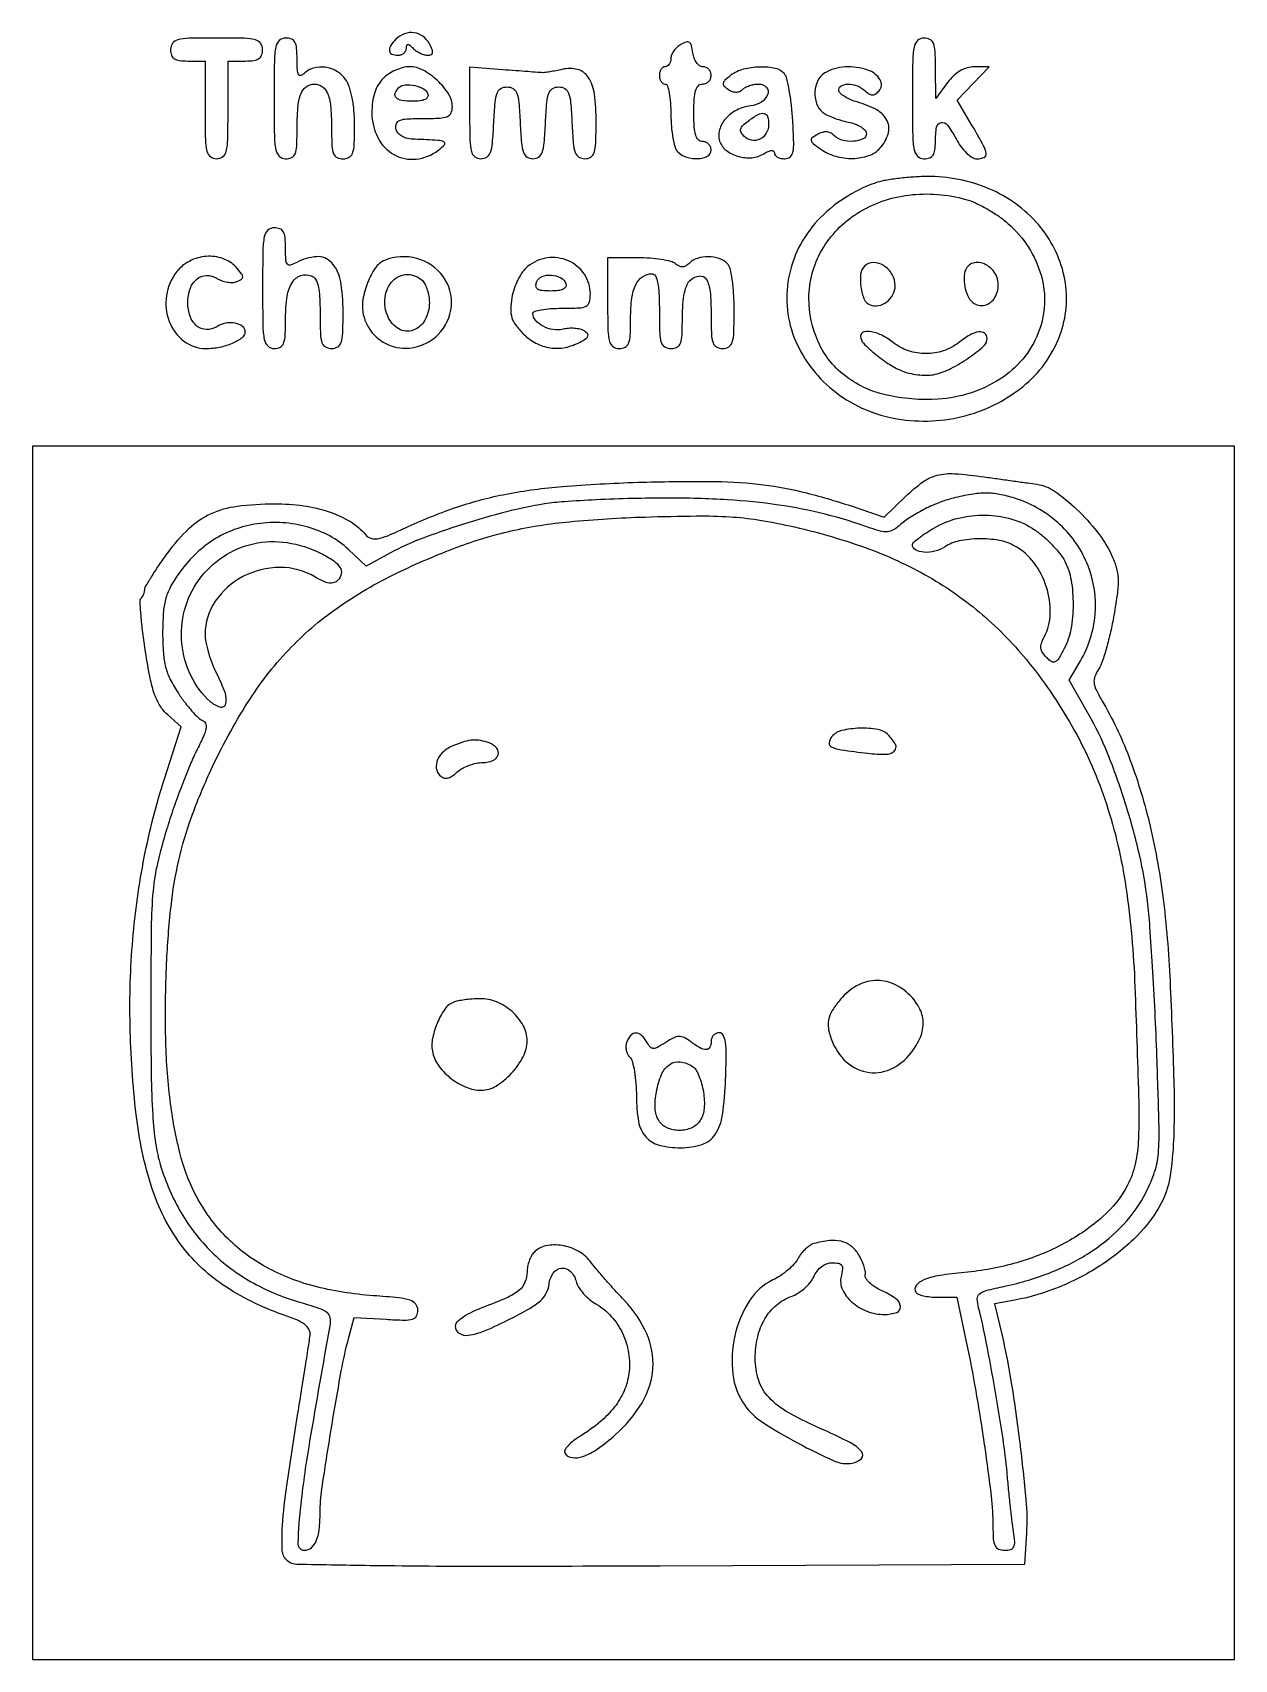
# Model space of a CAD drawing. Extents: x 71 to 280, y 46 to 329.
import ezdxf

# ---------------------------------------------------------------- set-up
doc = ezdxf.new("R2010")
doc.units = 0

msp = doc.modelspace()

# ---------------------------------------------------------------- linework, layer by layer
for points in [[(134.2, 327.8, 0.049176), (133.277957, 326.676264, 0.175672), (133.059476, 325.787548, 0.270106), (133.483981, 325.210625, 0.102562), (134.5, 325, 0.078509), (135.073004, 325.090529, 0.090584), (135.559375, 325.3525, 0.10078), (135.884532, 325.742343, 0.124206), (136, 326.2, -0.051663), (136.056215, 326.742599, -0.354955), (136.25, 326.9, -0.180052), (136.578624, 326.777696, -0.018208), (137.2, 326.2, 0.048213), (137.757573, 325.740708, 0.037668), (138.43971, 325.3525, 0.038787), (139.136849, 325.086462, 0.071879), (139.735184, 325, 0.094969), (140.316782, 325.111474, 0.271493), (140.560313, 325.424065, 0.13435), (140.482805, 325.992754, 0.022214), (140, 327, 0.112239), (138.872085, 328.299211, 0.124449), (137.333872, 328.921974, 0.123148), (135.671795, 328.741774, 0.108508)], [(95, 326, 0.081208), (95.159458, 325.024683, 0.166173), (95.625, 324.416667, 0.116834), (96.499083, 324.092253, 0.030703), (98, 324), (101, 324), (101, 315.5, 0.004884), (101.05015, 310.365904, 0.052938), (101.308824, 308.3125, 0.1727), (101.918496, 307.367819, 0.165398), (103, 307, 0.165398), (104.081504, 307.367819, 0.1727), (104.691176, 308.3125, 0.052938), (104.94985, 310.365904, 0.004884), (105, 315.5), (105, 324), (108, 324, 0.030703), (109.500917, 324.092253, 0.116834), (110.375, 324.416667, 0.166173), (110.840542, 325.024683, 0.081208), (111, 326, 0.157888), (110.650825, 327.078201, 0.176663), (109.75, 327.6875, 0.055952), (107.801161, 327.948615, 0.005351), (103, 328, 0.005351), (98.198839, 327.948615, 0.055952), (96.25, 327.6875, 0.176663), (95.349175, 327.078201, 0.157888)], [(113, 317.5, 0.003595), (113.046494, 311.033032, 0.043488), (113.297619, 308.5625, 0.15568), (113.906793, 307.439694, 0.193568), (115, 307, 0.10916), (116.044482, 307.23078, 0.189639), (116.648337, 307.864777, 0.084861), (116.93442, 309.162923, 0.011899), (117, 311.918213, -0.017322), (117.138274, 315.908336, -0.071662), (117.645531, 318.260986, -0.142546), (118.582617, 319.523213, -0.163686), (120, 320, -0.163686), (121.417383, 319.523213, -0.142546), (122.354469, 318.260986, -0.071662), (122.861726, 315.908336, -0.017322), (123, 311.918213, 0.011899), (123.06558, 309.162923, 0.084861), (123.351663, 307.864777, 0.189639), (123.955518, 307.23078, 0.10916), (125, 307, 0.122907), (126.057932, 307.264043, 0.189304), (126.663457, 307.972187, 0.074445), (126.940115, 309.453454, 0.009007), (127, 312.777494, 0.020015), (126.897353, 315.340793, 0.028042), (126.586468, 317.610621, 0.032115), (126.097295, 319.476526, 0.072731), (125.443296, 320.777494, 0.10565), (123.912287, 322.201676, 0.099958), (121.902549, 322.911448, 0.104704), (119.852563, 322.770992, 0.127774), (118.2, 321.8, -0.120991), (117.630985, 321.455358, -0.372712), (117.25, 321.620833, -0.100282), (117.044552, 322.433482, -0.011933), (117, 324.3, 0.020194), (116.921025, 326.254599, 0.10407), (116.614865, 327.2875, 0.180411), (116.010883, 327.815381, 0.090567), (115, 328, 0.193568), (113.906793, 327.560306, 0.15568), (113.297619, 326.4375, 0.043488), (113.046494, 323.966968, 0.003595)], [(183.75, 326.890137, 0.056842), (183.080656, 326.403972, 0.051755), (182.514062, 325.765262, 0.055161), (182.127831, 325.078017, 0.100789), (182, 324.45031, -0.067183), (181.925172, 323.895928, -0.084027), (181.70625, 323.426029, -0.099542), (181.381342, 323.111783, -0.143546), (181, 323, 0.148195), (180.618646, 322.884432, 0.098894), (180.29375, 322.559375, 0.082425), (180.074694, 322.073457, 0.064853), (180, 321.5, 0.064853), (180.074694, 320.926543, 0.082425), (180.29375, 320.440625, 0.098894), (180.618646, 320.115568, 0.148195), (181, 320, -0.328537), (181.390558, 319.712324, -0.028658), (181.70625, 318.443125, -0.028876), (181.927832, 316.731627, -0.017755), (182, 314.7, 0.020792), (182.088075, 312.58293, 0.024856), (182.3525, 310.604375, 0.024774), (182.734527, 308.988067, 0.12661), (183.2, 308.2, 0.122311), (184.742314, 307.271326, 0.087787), (186.746971, 307.022595, 0.11001), (188.386708, 307.477848, 0.276984), (189, 308.5, 0.099038), (188.885486, 309.072457, 0.097945), (188.559375, 309.559375, 0.097945), (188.072457, 309.885486, 0.099038), (187.5, 310, -0.200296), (186.79299, 310.295059, -0.122766), (186.325, 311.083333, -0.058865), (186.069243, 312.539511, -0.014068), (186, 315, -0.014068), (186.069243, 317.460489, -0.058865), (186.325, 318.916667, -0.122766), (186.79299, 319.704941, -0.200296), (187.5, 320, 0.099038), (188.072457, 320.114514, 0.097945), (188.559375, 320.440625, 0.097945), (188.885486, 320.927543, 0.099038), (189, 321.5, 0.094506), (188.890804, 322.072561, 0.096764), (188.578887, 322.559375, 0.098937), (188.113437, 322.885244, 0.103763), (187.566422, 323, -0.15654), (186.994854, 323.183442, -0.082048), (186.461009, 323.716699, -0.068332), (186.043936, 324.506665, -0.055142), (185.816422, 325.439827, 0.027716), (185.581387, 326.700029, 0.181719), (185.224977, 327.221755, 0.237794), (184.676391, 327.301889, 0.048224)], [(224, 317.5, 0.003595), (224.046494, 311.033032, 0.043488), (224.297619, 308.5625, 0.15568), (224.906793, 307.439694, 0.193568), (226, 307, 0.080498), (226.971387, 307.15741, 0.164533), (227.579989, 307.617623, 0.117871), (227.90632, 308.477941, 0.031983), (228, 309.940983, -0.039491), (228.204219, 312.52256, -0.327531), (228.991279, 313.300971, -0.279597), (230.102907, 312.833031, -0.033285), (231.585411, 310.47126, 0.035443), (232.440376, 309.122169, 0.043448), (233.426831, 308.003225, 0.049294), (234.407208, 307.237798, 0.142039), (235.227404, 307, 0.098653), (236.463406, 307.246267, 0.342453), (236.84079, 307.909088, 0.090707), (236.384281, 309.272008, 0.006492), (234.402837, 312.756008), (231.805675, 317.187731), (234.589929, 320.093865), (237.374182, 323), (234.770498, 323, 0.072218), (233.526844, 322.81943, 0.061374), (232.30953, 322.288949, 0.055931), (231.159289, 321.423018, 0.043215), (230.115087, 320.25), (228.06336, 317.5), (228.03168, 322.75, 0.010731), (227.950087, 325.716823, 0.080242), (227.658746, 327.08979, 0.188048), (227.04991, 327.75525, 0.115016), (226, 328, 0.193568), (224.906793, 327.560306, 0.15568), (224.297619, 326.4375, 0.043488), (224.046494, 323.966968, 0.003595)], [(132, 321, 0.062946), (131.126392, 319.873608, 0.053099), (130.5, 318.5, 0.047331), (130.124499, 316.875501, 0.033154), (130, 315, 0.117623), (131.029152, 310.685738, 0.148094), (133.852214, 307.729692, 0.157032), (137.705034, 306.937309, 0.13554), (141.55887, 308.468197, 0.044879), (142.639785, 309.449747, 0.505233), (142.545554, 309.934981, 0.097647), (141.50096, 310.200218, 0.003819), (137.522932, 310.384709, -0.039917), (136.198341, 310.542409, -0.078452), (135.205942, 310.910153, -0.102137), (134.545215, 311.483864, -0.114716), (134.199608, 312.25, -0.145864), (134.283728, 313.138964, -0.211105), (134.841799, 313.680827, -0.07828), (136.137982, 313.941314, -0.010521), (138.926676, 314, 0.011115), (141.809787, 314.064098, 0.0849), (143.129927, 314.350795, 0.193809), (143.768791, 314.965483, 0.105845), (144, 316.045455, 0.142104), (143.360365, 318.250594, 0.063949), (141.418725, 320.59186, 0.063328), (138.909625, 322.399178, 0.12508), (136.545455, 323, 0.064612), (135.424857, 322.854585, 0.039124), (134.160227, 322.4125, 0.038604), (132.952441, 321.765679, 0.054191)], [(147, 314.963155, 0.005503), (147.052051, 310.234031, 0.054657), (147.311291, 308.269724, 0.170312), (147.907545, 307.355283, 0.165384), (148.952283, 307, 0.142004), (149.982926, 307.298736, 0.16677), (150.616414, 308.088469, 0.065785), (150.972039, 309.723446, 0.008799), (151.202283, 313.25, -0.008641), (151.433779, 316.812993, -0.067636), (151.791013, 318.431535, -0.172273), (152.436302, 319.207843, -0.134834), (153.5, 319.5, -0.134834), (154.563698, 319.207843, -0.172273), (155.208987, 318.431535, -0.067636), (155.566221, 316.812993, -0.008641), (155.797717, 313.25, 0.008966), (156.026663, 309.761308, 0.063916), (156.380676, 308.109477, 0.16092), (157.00207, 307.305313, 0.149552), (158, 307, 0.149552), (158.99793, 307.305313, 0.16092), (159.619324, 308.109477, 0.063916), (159.973337, 309.761308, 0.008966), (160.202283, 313.25, -0.008641), (160.433779, 316.812993, -0.067636), (160.791013, 318.431535, -0.172273), (161.436302, 319.207843, -0.134834), (162.5, 319.5, -0.134834), (163.563698, 319.207843, -0.172273), (164.208987, 318.431535, -0.067636), (164.566221, 316.812993, -0.008641), (164.797717, 313.25, 0.008799), (165.027961, 309.723446, 0.065785), (165.383586, 308.088469, 0.16677), (166.017074, 307.298736, 0.142004), (167.047717, 307, 0.140683), (168.07928, 307.296107, 0.181168), (168.674078, 308.073212, 0.066119), (168.942818, 309.70942, 0.007687), (169, 313.428571, 0.03172), (168.691861, 318.280898, 0.112496), (167.626692, 321.190926, 0.188375), (165.768047, 322.527598, 0.122677), (163.092166, 322.546202, -0.009806), (162.026416, 322.310598, -0.010247), (160.967699, 322.120715, -0.009972), (160.047569, 321.993835, -0.043798), (159.5, 321.977653, -0.003814), (158.848103, 322.020493, -0.000296), (157.104687, 322.149464, -0.000405), (155.025195, 322.306227, -0.000309), (152.75, 322.481011), (147, 322.926309)], [(192.44113, 321.519003, 0.020445), (191.404446, 320.658804, 0.1656), (191.107723, 320.127168, 0.249503), (191.260145, 319.648337, 0.048426), (191.991641, 319.060644, 0.055988), (192.6864, 318.709319, 0.087363), (193.344168, 318.588239, 0.100575), (193.936271, 318.703782, 0.098366), (194.441641, 319.041641, -0.076631), (194.943256, 319.40925, -0.038302), (195.668771, 319.718482, -0.03688), (196.48576, 319.929369, -0.044751), (197.273324, 320, -0.20313), (198.591076, 319.44161, -0.289741), (198.842683, 318.232382, -0.162626), (197.733398, 316.864326, -0.113331), (195.845404, 316.193609, 0.088827), (193.450329, 315.471479, 0.095444), (191.522733, 313.974413, 0.108522), (190.457243, 312.042206, 0.149877), (190.476517, 310.073988, 0.153442), (191.597251, 308.476732, 0.093735), (193.670627, 307.429979, 0.089379), (196.080118, 307.182582, 0.121158), (198.15093, 307.862185, -0.029732), (198.926931, 308.284909, -0.090346), (199.505352, 308.438256, -0.198015), (199.852787, 308.326188, -0.22042), (200, 308.008474, 0.173321), (200.13752, 307.62367, 0.093528), (200.527984, 307.296239, 0.073863), (201.109782, 307.074688, 0.054151), (201.797393, 307, 0.167649), (202.721091, 307.318671, 0.177832), (203.224391, 308.131535, 0.059244), (203.368788, 309.845214, 0.006674), (203.182644, 313.75, 0.012662), (202.951099, 316.426188, 0.016007), (202.595558, 318.884375, 0.014113), (202.178736, 320.900467, 0.112062), (201.762806, 321.75, 0.173567), (200.195989, 322.707612, 0.05748), (197.471592, 322.953631, 0.056159), (194.584785, 322.555719, 0.100983)], [(208.75, 321.919901, 0.1502), (207.565696, 320.636371, 0.097185), (207.055373, 318.664776, 0.095679), (207.325468, 316.618904, 0.139911), (208.345308, 315.128383, 0.059601), (209.076887, 314.655674, 0.021054), (210.222122, 314.154512, 0.020552), (211.538851, 313.704529, 0.022706), (212.845308, 313.380938, -0.039572), (214.052805, 313.038292, -0.052741), (215.073309, 312.531432, -0.063931), (215.774945, 311.947544, -0.189483), (216, 311.375, -0.292825), (215.400585, 310.439259, -0.096247), (213.737238, 310.033185, -0.079572), (211.752377, 310.254949, -0.129548), (210.296375, 311.103625, 0.085301), (209.705388, 311.521276, 0.099002), (209.038766, 311.68983, 0.087564), (208.294253, 311.596744, 0.052834), (207.474521, 311.245679, 0.038574), (206.564116, 310.639647, 0.29362), (206.402565, 310.175858, 0.169244), (206.741096, 309.649225, 0.013291), (208.100651, 308.642054, 0.085341), (210.654707, 307.437333, 0.0723), (213.619026, 307.061458, 0.076994), (216.381343, 307.54105, 0.128104), (218.345012, 308.828741, 0.105757), (219.778706, 311.304905, 0.195459), (219.614196, 313.587494, 0.153285), (217.787104, 315.501387, 0.060842), (214.379093, 316.873905, -0.033978), (213.297776, 317.243385, -0.03828), (212.320714, 317.744267, -0.041664), (211.57189, 318.294286, -0.133854), (211.231827, 318.80452, -0.34641), (211.525618, 319.621529, -0.140831), (212.738177, 319.968673, -0.087716), (214.444686, 319.665234, -0.109039), (215.8, 318.8, 0.051271), (216.440484, 318.278938, 0.141564), (216.990847, 318.109153, 0.146057), (217.535899, 318.261227, 0.055869), (218.157618, 318.757618, 0.350681), (218.379784, 320.753882, 0.172376), (216.239073, 322.434838, 0.094607), (212.282172, 322.974797, 0.119155)], [(139.755005, 318.25, -0.207796), (139.706329, 317.720188, -0.159277), (139.277614, 317.317973, -0.082003), (138.40615, 317.073053, -0.027592), (137.083333, 317, -0.036634), (135.20445, 317.137848, -0.16116), (134.224837, 317.630592, -0.297863), (134.065619, 318.391807, -0.103517), (134.708849, 319.375516, -0.1809), (135.798664, 319.871993, -0.072374), (137.459624, 319.747259, -0.072697), (139.007402, 319.156546, -0.187897)], [(199, 312.968615, -0.133522), (198.582727, 311.433907, -0.151019), (197.458882, 310.407575, -0.15959), (196.002038, 310.226297, -0.151123), (194.682783, 310.934538, -0.079083), (194.211977, 311.593607, -0.187891), (194.158134, 312.183639, -0.132057), (194.529238, 312.798484, -0.032346), (195.44113, 313.567321, -0.027422), (197.187272, 314.713806, -0.17496), (198.213205, 314.900224, -0.290904), (198.809251, 314.363745, -0.068046)], [(217.5, 302.778468, 0.119976), (207.519033, 296.24596, 0.14315), (202.463059, 286.245275, 0.148048), (203.668598, 275.354045, 0.130859), (210.729097, 266.339616, 0.120547), (221.356124, 261.768959, 0.107867), (233.367002, 262.353865, 0.111387), (243.745177, 267.828585, 0.135936), (249.861897, 276.899223, 0.13564), (250.380883, 286.600354, 0.124862), (245.898527, 295.543188, 0.115003), (237.314282, 301.785446, 0.103179), (226.5, 303.911284, 0.014997), (223.982822, 303.806707, 0.013425), (221.38125, 303.549983, 0.013597), (219.057627, 303.193091, 0.040303)], [(233.277334, 299.939872, -0.041), (234.984386, 299.311268, -0.021115), (237.008928, 298.26496, -0.020839), (239.013759, 297.005513, -0.029499), (240.67629, 295.711072, -0.143112), (246.37428, 286.742034, -0.166939), (245.880504, 276.704612, -0.157531), (239.220026, 268.675171, -0.126223), (228.482344, 265.179773, -0.072699), (219.346843, 265.92646, -0.109604), (212.165293, 269.351657, -0.122298), (207.620625, 275.158823, -0.105552), (206, 282.750172, -0.132051), (208.24571, 291.1051, -0.12142), (214.428571, 297.522044, -0.111304), (223.376584, 300.693541, -0.09776)], [(111, 284.5, 0.003595), (111.046494, 278.033032, 0.043488), (111.297619, 275.5625, 0.15568), (111.906793, 274.439694, 0.193568), (113, 274, 0.116487), (114.052332, 274.248539, 0.189955), (114.657021, 274.922194, 0.079002), (114.937722, 276.318491, 0.010178), (115, 279.377555, -0.037587), (115.27848, 283.076786, -0.101087), (116.183112, 285.541506, -0.176114), (117.631172, 286.686118, -0.173367), (119.487265, 286.64326, -0.17257), (120.200354, 286.032591, -0.074116), (120.663236, 284.849296, -0.043513), (120.925297, 282.961652, -0.012745), (121, 280.031385, 0.008382), (121.058552, 276.538948, 0.071788), (121.3329, 275.003923, 0.188532), (121.938968, 274.273884, 0.126984), (123, 274, 0.133342), (124.065328, 274.289248, 0.186865), (124.672222, 275.053571, 0.067961), (124.943296, 276.672465, 0.007548), (125, 280.428571, 0.042677), (124.536045, 285.854341, 0.147675), (122.975998, 288.972976, 0.2246), (120.420048, 289.969816, 0.105739), (116.934259, 288.964816, -0.046393), (115.842766, 288.505041, -0.314344), (115.31358, 288.670577, -0.153954), (115.049319, 289.387857, -0.011871), (115, 291.464816, 0.022075), (114.918409, 293.311988, 0.107047), (114.608565, 294.308102, 0.17782), (114.004028, 294.82143, 0.088234), (113, 295, 0.193568), (111.906793, 294.560306, 0.15568), (111.297619, 293.4375, 0.043488), (111.046494, 290.966968, 0.003595)], [(96.07258, 287.365141, 0.130187), (94.284306, 283.223515, 0.128444), (94.767509, 278.71664, 0.139983), (97.320408, 275.291081, 0.164506), (101.138322, 274, 0.050181), (103.512986, 274.238926, 0.050742), (105.783156, 274.94603, 0.056851), (107.484146, 275.913027, 0.2395), (108, 276.928195, 0.242398), (107.524031, 277.852303, 0.112139), (106.242474, 278.388418, 0.088259), (104.566157, 278.383057, 0.095032), (103.041669, 277.79395, -0.145368), (101.229969, 277.293458, -0.170654), (99.568743, 277.913505, -0.136375), (98.403725, 279.600303, -0.083533), (98, 282, -0.083533), (98.403725, 284.399697, -0.136375), (99.568743, 286.086495, -0.170654), (101.229969, 286.706542, -0.145368), (103.041669, 286.20605, 0.054057), (103.877734, 285.801939, 0.045054), (104.83382, 285.555587, 0.046991), (105.760812, 285.492246, 0.085386), (106.503639, 285.63977, 0.044606), (107.33769, 286.048398, 0.27475), (107.553521, 286.453217, 0.159047), (107.346131, 287.001033, 0.014554), (106.388184, 288.123555, 0.125135), (104.112676, 289.634827, 0.103029), (101.21485, 290.019416, 0.099632), (98.323009, 289.21285, 0.108845)], [(132.22896, 289.330706, 0.149173), (130.630666, 288.041687, 0.055012), (129.263304, 285.453461, 0.053969), (128.444723, 282.47586, 0.094443), (128.515758, 279.928254, 0.13693), (130.408605, 276.365562, 0.138302), (133.866093, 274.314604, 0.134971), (137.953613, 274.346408, 0.128017), (141.545455, 276.454545, 0.176486), (143.827517, 281.352397, 0.180163), (142.398033, 286.520453, 0.171608), (137.849822, 289.662434, 0.163216)], [(157.08037, 288.25, 0.069823), (156.21692, 287.316014, 0.035186), (155.395275, 285.934081, 0.034099), (154.733428, 284.359437, 0.042776), (154.350665, 282.823466, 0.031706), (154.156168, 280.789494, 0.08507), (154.355245, 279.353833, 0.086349), (155.018657, 278.078881, 0.033347), (156.335625, 276.573466, 0.074157), (158.538068, 274.942688, 0.085656), (161.016011, 274.125877, 0.085711), (163.623105, 274.187108, 0.074365), (166.200841, 275.107487, 0.022656), (167.225927, 275.717365, 0.163658), (167.575076, 276.163218, 0.282091), (167.485154, 276.585149, 0.064426), (166.893407, 277.065878, 0.080631), (166.203249, 277.35172, 0.038748), (165.253855, 277.499374, 0.037113), (164.216056, 277.502114, 0.043616), (163.245322, 277.346724, -0.103392), (161.545546, 277.278949, -0.080301), (159.78806, 277.873987, -0.088967), (158.461881, 278.912165, -0.184332), (158, 280.122445, -0.335628), (158.259887, 280.465997, -0.025455), (159.46875, 280.742218, -0.026936), (161.083289, 280.936704, -0.016507), (163, 281, 0.010324), (166.03969, 281.06277, 0.105983), (167.25, 281.375, 0.217022), (167.819917, 282.080151, 0.063163), (168, 283.5, 0.148562), (166.958064, 286.929336, 0.143614), (164.172984, 289.254234, 0.138994), (160.497397, 289.750062, 0.136608)], [(171, 281.884615, 0.005471), (171.051695, 277.160263, 0.056694), (171.313415, 275.235577, 0.177544), (171.922598, 274.344839, 0.156132), (173, 274, 0.115245), (174.051125, 274.245536, 0.189988), (174.65566, 274.9125, 0.079942), (174.93721, 276.292271, 0.010437), (175, 279.3, -0.030663), (175.211952, 282.752946, -0.081512), (175.9051, 285.116413, -0.129564), (177.07626, 286.491067, -0.153046), (178.7, 287, -0.280336), (179.302273, 286.633522, -0.070145), (179.7, 285.5, -0.038618), (179.934174, 283.561159, -0.010751), (180, 280.5, 0.007414), (180.056399, 276.696451, 0.067313), (180.326923, 275.0625, 0.186514), (180.93396, 274.292005, 0.134481), (182, 274, 0.116487), (183.052332, 274.248539, 0.189955), (183.657021, 274.922194, 0.079002), (183.937722, 276.318491, 0.010178), (184, 279.377555, -0.018969), (184.090765, 281.769114, -0.035448), (184.373882, 283.684703, -0.044771), (184.827134, 285.114005, -0.120961), (185.456195, 285.963645, -0.147419), (187.007217, 286.619397, -0.294661), (188.148853, 286.045449, -0.111445), (188.824295, 283.935985, -0.02198), (189, 279.940983, 0.008595), (189.059012, 276.508521, 0.072714), (189.334161, 274.992623, 0.188835), (189.940036, 274.270381, 0.125533), (191, 274, 0.139247), (192.068862, 274.303558, 0.184893), (192.676471, 275.1, 0.064709), (192.944805, 276.797114, 0.006894), (193, 280.8, 0.01497), (192.916423, 283.590792, 0.022257), (192.661765, 286.021569, 0.02238), (192.286828, 287.933531, 0.137609), (191.8, 288.8, 0.118972), (190.40081, 289.655095, 0.076467), (188.513845, 289.95787, 0.076747), (186.630571, 289.679535, 0.121968), (185.242382, 288.842382, -0.064268), (184.638446, 288.376523, -0.122156), (184.053077, 288.204661, -0.12057), (183.44996, 288.325362, -0.061685), (182.792382, 288.738284, 0.110782), (181.975016, 289.146574, 0.021159), (180.33745, 289.479017, 0.021624), (178.354708, 289.707513, 0.018413), (176.25, 289.780518), (171, 289.769231)], [(215.666667, 288.333333, 0.171909), (214.999733, 286.934538, 0.061537), (215.041204, 284.693067, 0.062177), (215.617132, 282.576, 0.206508), (216.626748, 281.589736, 0.140935), (218.104793, 281.461742, 0.114885), (219.559134, 282.115422, 0.110083), (220.620317, 283.37445, 0.120846), (221, 284.922445, 0.132383), (220.470242, 286.888237, 0.119397), (219.009442, 288.412506, 0.139918), (217.196416, 288.955425, 0.202274)], [(233.666667, 288.333333, 0.164956), (233.058466, 287.100901, 0.065667), (233.057858, 285.191172, 0.064184), (233.565808, 283.274182, 0.123334), (234.5, 282, 0.238536), (236.564924, 281.528686, 0.205208), (238.356552, 282.887056, 0.156428), (238.902094, 285.485465, 0.172173), (237.8, 287.8, 0.071876), (236.755944, 288.580423, 0.092781), (235.619528, 288.948658, 0.106037), (234.5444, 288.85926, 0.123409)], [(138.8, 285.8, -0.082665), (139.260669, 285.155329, -0.03742), (139.6475, 284.18875, -0.035729), (139.911486, 283.083486, -0.040779), (140, 282, -0.123919), (139.229051, 278.937083, -0.187827), (137.163619, 277.175014, -0.219137), (134.705434, 277.412913, -0.155059), (132.818046, 279.5, -0.13708), (132.28969, 282.879969, -0.161921), (133.657511, 285.797109, -0.206829), (136.201961, 286.883039, -0.197736)], [(163.755005, 285.25, -0.206257), (163.707973, 284.720948, -0.159623), (163.283661, 284.318672, -0.082695), (162.421229, 284.073332, -0.028042), (161.114718, 284, -0.022193), (159.606789, 284.066963, -0.119324), (158.83419, 284.328391, -0.238991), (158.547172, 284.809596, -0.10919), (158.658662, 285.552872, -0.207252), (159.589347, 286.502878, -0.112044), (161.233834, 286.774675, -0.109209), (162.866689, 286.310588, -0.191849)], [(215, 276.174314, 0.193882), (215.507065, 274.915804, 0.028594), (217.559508, 273.012937, 0.032407), (220.065081, 271.202786, 0.049693), (222.460967, 270.011154, 0.039438), (223.7805, 269.626857, 0.028423), (225.297991, 269.401028, 0.0289), (226.775066, 269.352088, 0.053828), (227.960967, 269.509803, 0.058782), (230.698153, 270.531335, 0.032501), (233.763697, 272.367257, 0.027683), (236.367703, 274.387962, 0.215769), (236.993167, 275.75, 0.231048), (236.567297, 276.634641, 0.207165), (235.576564, 276.897624, 0.094173), (233.98169, 276.339046, 0.034795), (232, 275, -0.086068), (229.371708, 273.591047, -0.080265), (226.356802, 273.103925, -0.080371), (223.345405, 273.591127, -0.086647), (220.727129, 275, 0.047471), (218.800452, 276.239417, 0.068741), (216.894917, 276.912419, 0.116371), (215.535996, 276.872374, 0.339633)], [(245.663069, 250.386765, -0.118112), (248.724928, 249.182122, -0.037283), (252.55949, 246.052609, -0.037278), (256.161003, 242.086389, -0.054969), (258.628806, 238.087318, -0.038908), (259.44699, 235.948012, -0.06242), (259.763347, 234.022379, -0.042741), (259.649297, 231.611714, -0.009789), (259.03003, 227.576656, -0.012505), (258.457421, 224.705752, -0.013374), (257.753033, 221.931224, -0.013023), (257.023536, 219.584722, -0.059177), (256.407679, 218.295596, 0.046478), (255.730605, 216.965992, 0.119518), (255.580885, 215.905156, 0.08944), (255.919584, 214.709787, 0.018996), (256.946743, 212.795596, -0.041601), (261.62546, 203.043569, -0.031492), (265.148845, 191.70221, -0.028153), (267.53834, 178.715431, -0.020161), (268.797383, 164, -0.00373), (269.457181, 146.448751, -0.017448), (269.408892, 136.337923, -0.030298), (268.749319, 129.780413, -0.081783), (267.26371, 125.357166, -0.073668), (263.1273, 119.734895, -0.051084), (257.018777, 114.720464, -0.048735), (249.664419, 110.817752, -0.051305), (241.818253, 108.493727), (238.301172, 107.833918), (239.579526, 102.334619, -0.017464), (241.187512, 94.127571, -0.008887), (242.662952, 83.716383, -0.008015), (243.732035, 73.760938, -0.03748), (243.824344, 68), (243.5, 62.5), (180.111509, 62.242493, -0.000904), (149.407373, 62.173301, -0.003583), (130.534247, 62.300139, -0.00149), (116.976673, 62.52881, -0.169825), (115.328778, 63.142101, -0.210663), (114.421473, 64.960482, -0.02928), (114.468836, 69.274452, -0.018714), (115.21525, 76.227172, -0.003788), (117.094542, 88.5, 0.000489), (117.85134, 93.233399, 0.000655), (118.527808, 97.527408, 0.000452), (119.087352, 101.131113, 0.00689), (119.262602, 102.380538, 0.150347), (119.088173, 103.37941, 0.114562), (118.369307, 104.233798, 0.062045), (116.92968, 105.056674, 0.015863), (114.415951, 106.013233, -0.06499), (104.154083, 111.119058, -0.087256), (96.679704, 118.302582, -0.081049), (91.741288, 128.038451, -0.048437), (89.017535, 140.762576, -0.023217), (87.964274, 156.306623, -0.026345), (88.433859, 171.234454, -0.027324), (90.428961, 185.520308, -0.029445), (93.940415, 199.143484), (96.858504, 208.217642), (94.438632, 210.358821, -0.072905), (93.165848, 211.867253, -0.055056), (92.23083, 213.826253, -0.035123), (91.45631, 216.679096, -0.009871), (90.651764, 221.225717, -0.007344), (90.171854, 224.613746, -0.011211), (89.864811, 227.566743, -0.005949), (89.693401, 230.036762, -0.21387), (89.892384, 230.559051, 0.060142), (90.125087, 230.855651, 0.039059), (90.321513, 231.245193, 0.038968), (90.455557, 231.66212, 0.058358), (90.5, 232.041605, -0.134072), (90.652391, 232.599709, -0.006293), (91.675, 234.283865, -0.010003), (92.967521, 236.264088, -0.006989), (94.5, 238.446195, -0.045242), (98.188055, 242.679586, -0.083154), (101.956308, 245.245344, -0.075814), (106.595088, 246.581848, -0.032306), (113.060075, 247, -0.035017), (118.115468, 246.645521, -0.046557), (122.595984, 245.581984, -0.053203), (126.261411, 243.89024, -0.085043), (128.873684, 241.652201, 0.135548), (129.811883, 240.998402, 0.131236), (130.96505, 240.908057, 0.055092), (132.758406, 241.448822, 0.007687), (136.306787, 243.026265, -0.027407), (144.949423, 246.467113, -0.033383), (153.370505, 248.683391, -0.02785), (163.157672, 250.011942, -0.01221), (176.229419, 250.729205, -0.008748), (188.659683, 250.889598, -0.025718), (197.199647, 250.410709, -0.032029), (204.552783, 249.137299, -0.021165), (212.801735, 246.784585), (219.10347, 244.69514), (222.801735, 248.253947, -0.033553), (225.831666, 250.801382, -0.097039), (228.302095, 251.960042, -0.079008), (231.31426, 252.223944, -0.017406), (236.491278, 251.677785, 0.00001), (239.023709, 251.321178, 0.000009), (241.664089, 250.949472, 0.000009), (244.044311, 250.614475, 0.000027)], [(231.5, 248.071287, 0.029742), (228.836547, 247.258262, 0.026871), (226.193797, 246.111324, 0.027476), (223.757179, 244.722246, 0.036164), (221.71376, 243.183717, -0.054417), (220.647021, 242.439839, -0.105135), (219.65457, 242.142911, -0.082389), (218.468239, 242.241837, -0.024175), (216.71376, 242.77677, 0.024823), (208.84544, 245.164669, 0.024546), (200.749812, 246.77148, 0.022253), (191.842291, 247.686379, 0.014473), (181.5, 247.98544, 0.006052), (175.280467, 247.909932, 0.005858), (168.996875, 247.683878, 0.0058), (163.47291, 247.356057, 0.021396), (160, 246.959617, 0.023788), (153.441345, 245.60269, 0.014015), (145.74705, 243.393432, 0.013933), (138.447801, 240.848328, 0.033861), (133.269017, 238.466599), (129.038035, 236.162051), (125.928404, 239.066881, 0.064461), (122.684065, 241.395881, 0.055211), (118.781673, 242.970686, 0.053209), (114.483558, 243.694926, 0.051173), (110.071102, 243.511079, 0.05203), (106.052733, 242.494153, 0.054676), (102.401975, 240.680501, 0.053142), (99.14561, 238.066001, 0.044629), (96.296272, 234.675687, 0.031866), (94.919867, 232.410463, 0.056404), (94.131007, 230.374239, 0.047579), (93.741113, 227.986092, 0.016688), (93.625, 224.508214, 0.017329), (93.745637, 221.028484, 0.046541), (94.145616, 218.586075, 0.053284), (94.952567, 216.453899, 0.029092), (96.359357, 214.033161, 0.016322), (97.510501, 212.411282, 0.019144), (98.708167, 210.954737, 0.018398), (99.801346, 209.812021, 0.101433), (100.515571, 209.355651, -0.198237), (101.081378, 208.820236, -0.153979), (101.180434, 207.970351, -0.059882), (100.72561, 206.546316, -0.010064), (99.480988, 203.962482, 0.01939), (98.350272, 201.498633, 0.007197), (96.945577, 197.951706, 0.007119), (95.522689, 194.034831, 0.008532), (94.299271, 190.307465, 0.018181), (92.719697, 184.457523, 0.034727), (91.954407, 179.65251, 0.019553), (91.638962, 173.274138, 0.002478), (91.565163, 159.5, 0.003016), (91.631225, 147.765373, 0.01249), (91.890885, 140.681647, 0.020602), (92.396247, 135.783737, 0.037936), (93.269456, 131.876056, 0.058193), (96.859035, 123.66072, 0.066), (102.126924, 116.873129, 0.066015), (108.980384, 111.693872, 0.058259), (117.237663, 108.213229, -0.009223), (120.747988, 107.123579, -0.084869), (122.150756, 106.377589, -0.190712), (122.702063, 105.449057, -0.08459), (122.68776, 104, 0.002659), (119.188121, 84.011984, 0.01408), (117.638799, 73.006136, 0.017828), (117.123229, 66.239258, 0.426094), (118.313417, 65, 0.178713), (119.483864, 65.432151, 0.118175), (120.335137, 66.604238, 0.071459), (120.84477, 68.598313, 0.026892), (121, 71.482415, -0.037167), (121.311566, 75.668084, -0.003413), (122.925577, 85.968876, -0.004366), (124.68934, 96.18367, -0.020743), (125.990362, 101.969252), (126.939734, 105.5), (132.469867, 105.15745, 0.008696), (135.685596, 105.014345, 0.077631), (137.084808, 105.194242, 0.205508), (137.751344, 105.742334, 0.119877), (138, 106.764557, 0.168002), (137.637101, 107.814117, 0.149458), (136.686187, 108.476308, 0.053781), (134.695326, 108.888397, 0.00657), (130.25, 109.260493, -0.046247), (119.780436, 110.98014, -0.066472), (111.09398, 114.530199, -0.073151), (104.255228, 119.912308, -0.072777), (99.241872, 127.044346, -0.055918), (96.62445, 134.090375, -0.030296), (94.936378, 143.192049, -0.025678), (94.15038, 154.171437, -0.016284), (94.310032, 167, -0.015935), (95.077706, 176.965877, -0.029044), (96.43247, 185.011577, -0.030963), (98.638757, 192.492329, -0.021255), (102.013147, 200.673303, -0.032275), (108.376338, 212.369922, -0.048482), (115.490608, 221.543064, -0.050855), (123.961034, 228.862448, -0.040511), (134.38737, 234.971816, -0.021974), (144.860703, 239.463081, -0.034843), (154.206095, 242.267238, -0.032166), (164.371431, 243.882083, -0.015639), (177.5, 244.696523, -0.00512), (186.474871, 244.880019, -0.017842), (192.26839, 244.732384, -0.023664), (197.135381, 244.202346, -0.015569), (202.672218, 243.155113, -0.031272), (215.806375, 239.36993, -0.044264), (226.85227, 234.282834, -0.047618), (236.20697, 227.67169, -0.04586), (244.272225, 219.333407, -0.043171), (252.208203, 207.501594, -0.047169), (257.724001, 194.819752, -0.042922), (261.120653, 180.325924, -0.02704), (262.690111, 163, -0.001467), (263.322781, 144.028529, -0.01686), (263.298037, 136.56398, -0.044642), (262.73805, 132.152255, -0.066504), (261.411934, 128.5, -0.091799), (257.126039, 123.025195, -0.057949), (250.445409, 118.378275, -0.052869), (242.151616, 115.004452, -0.048106), (233.066001, 113.308247, 0.017521), (228.752455, 112.772942, 0.056146), (225.965129, 111.999484, 0.127422), (224.642464, 111.02222, 0.318828), (224.570027, 109.886693, 0.166017), (224.987671, 109.543267, 0.03313), (225.925354, 109.260466, 0.03174), (227.112151, 109.065012, 0.024947), (228.414364, 109), (231.710695, 109), (233.363474, 101.25, -0.009642), (235.010506, 92.724153, -0.006959), (236.530796, 83.159372, -0.00638), (237.686986, 74.380629, -0.029209), (237.994105, 69.25, 0.015393), (238.069204, 66.916404, 0.096979), (238.369591, 65.770201, 0.189061), (238.984157, 65.200624, 0.093701), (240.045313, 65, 0.067039), (241.102886, 65.142437, 0.218473), (241.631187, 65.585564, 0.130444), (241.793048, 66.458952, 0.019471), (241.585956, 68.25, -0.008638), (241.350687, 69.959356, -0.00251), (241.046874, 72.601562, -0.002522), (240.734563, 75.581651, -0.002694), (240.459467, 78.5, 0.015326), (239.757312, 84.360203, 0.005298), (238.394929, 92.775822, 0.005339), (236.846486, 101.200547, 0.014321), (235.509437, 107.149307, -0.055619), (235.289024, 108.729356, -0.230893), (235.676094, 109.581531, -0.111052), (236.818729, 110.161109, -0.009239), (240.075884, 110.922854, 0.04123), (248.261044, 113.398213, 0.05278), (255.235433, 117.042927, 0.057993), (260.755252, 121.719363, 0.07088), (264.630535, 127.257598, 0.03622), (266.123256, 130.821805, 0.061243), (266.771588, 133.98964, 0.026588), (266.894975, 138.66663, 0.002177), (266.514192, 150.889522, 0.003187), (266.189953, 158.628794, 0.003032), (265.762443, 166.493008, 0.003007), (265.300616, 173.439471, 0.010736), (264.883123, 177.87391, 0.02816), (263.476072, 185.990556, 0.019351), (261.014086, 195.003706, 0.019531), (257.930527, 203.600216, 0.03414), (254.629485, 210.404087), (251.249278, 216.308174), (253.158779, 219.544538, 0.112675), (255.77272, 227.743053, 0.114631), (254.545016, 236.208192, 0.112924), (249.681851, 243.359745, 0.106812), (242.100777, 247.861897, 0.029594), (239.44315, 248.580022, 0.04628), (237.090548, 248.845203, 0.042825), (234.601688, 248.681079, 0.021342)], [(245.257015, 242.471322, -0.029628), (246.792521, 241.289213, -0.022629), (248.328985, 239.827205, -0.023092), (249.646707, 238.32114, -0.048882), (250.48915, 237.020982, -0.077643), (251.595559, 233.707542, -0.043153), (251.941168, 229.452544, -0.04308), (251.550324, 225.184257, -0.075098), (250.410032, 221.826022, -0.014518), (249.441817, 220.079883, -0.142744), (248.833714, 219.511205, -0.264567), (248.206824, 219.541914, -0.054848), (247.312412, 220.259017, -0.052468), (246.62851, 221.103774, -0.115763), (246.349287, 221.880219, -0.108839), (246.436497, 222.731353, -0.043143), (246.902379, 223.817594, 0.116862), (247.97595, 227.874019, 0.084523), (247.308922, 232.520329, 0.083006), (245.118221, 236.760685, 0.105815), (241.810244, 239.647139, 0.082375), (239.065873, 240.624818, 0.047978), (235.573736, 240.911708, 0.04831), (232.144536, 240.531374, 0.09353), (229.605722, 239.477315, -0.084222), (227.88866, 238.726955, -0.080437), (225.991802, 238.568357, -0.106635), (224.537881, 239.001557, -0.273733), (224, 239.910432, -0.217981), (224.17098, 240.283987, -0.014764), (225.101562, 241.040794, -0.019015), (226.313223, 241.897103, -0.012975), (227.75, 242.780473, -0.07078), (232.007731, 244.500733, -0.06517), (236.700225, 245.030868, -0.06632), (241.292353, 244.336349, -0.078736)], [(121.186588, 238.364293, -0.032723), (123.316622, 237.113159, -0.104173), (124.455588, 235.930757, -0.1859), (124.674907, 234.799456, -0.15351), (124.103056, 233.703056, -0.119304), (123.408605, 233.279277, -0.114384), (122.585829, 233.21112, -0.073331), (121.52931, 233.528158, -0.023914), (120.085896, 234.290188, 0.136187), (114.002089, 235.927228, 0.119076), (107.593638, 234.325731, 0.12299), (102.77098, 230.038642, 0.150974), (101, 224.30715, 0.050435), (101.139876, 222.923981, 0.021263), (101.591833, 221.109292, 0.020779), (102.243402, 219.195566, 0.025447), (103.014749, 217.47107, -0.032281), (104.422341, 214.20519, -0.144093), (104.538235, 212.144695, -0.437888), (103.604325, 211.615793, -0.106749), (101.876772, 212.61152, -0.097393), (98.524294, 217.104304, -0.088368), (96.974915, 222.689388, -0.087562), (97.443679, 228.511055, -0.09324), (99.883403, 233.680345, -0.087747), (104.127917, 237.786564, -0.094623), (109.416987, 240.054677, -0.092211), (115.28359, 240.245557, -0.078734)], [(210.009821, 206.511833, 0.138086), (209.531266, 205.435267, 0.330998), (209.923167, 204.710063, 0.073778), (211.598936, 204.212237, 0.00573), (216.25, 203.604073, 0.030424), (219.368883, 203.423816, 0.184518), (220.852156, 203.995762, 0.344386), (221.049003, 205.112296, 0.074281), (219.8, 206.8, 0.156298), (217.961389, 207.746271, 0.048701), (214.8261, 207.959484, 0.04861), (211.723652, 207.564698, 0.165065)], [(144.227834, 204.960638, 0.079247), (142.515008, 203.933729, 0.111193), (141.438148, 202.520345, 0.141111), (141.214372, 201.031949, 0.165039), (141.843589, 199.756411, 0.09931), (142.468055, 199.340618, 0.145692), (143.120261, 199.275107, 0.102692), (143.868604, 199.586137, 0.034262), (144.805112, 200.323629, -0.058952), (145.70894, 200.965877, -0.0363), (146.89803, 201.507566, -0.036018), (148.170353, 201.877405, -0.052769), (149.328741, 202, 0.099045), (151.066011, 202.347547, 0.21974), (151.959398, 203.31951, 0.262551), (151.720315, 204.482102, 0.122623), (150.418213, 205.393011, 0.044498), (148.948549, 205.811596, 0.064656), (147.60427, 205.89154, 0.054925), (146.130278, 205.624123, 0.023181)], [(211.520225, 160.841666, 0.026883), (210.27142, 159.184381, 0.06383), (209.581081, 157.806684, 0.079794), (209.346512, 156.501147, 0.065505), (209.505461, 155.091666, 0.113171), (211.713806, 150.728067, 0.150068), (215.417763, 148.306659, 0.159373), (219.670327, 148.455582, 0.130787), (223.411106, 151.076725, 0.061642), (225.245224, 153.898424, 0.110552), (225.880369, 156.574359, 0.119806), (225.296725, 159.1169, 0.080493), (223.545455, 161.545455, 0.094391), (220.646797, 163.516534, 0.117387), (217.446461, 164.083193, 0.115264), (214.290083, 163.148248, 0.088681)], [(144.22896, 160.330706, 0.14801), (142.697326, 159.101189, 0.052553), (141.347498, 156.603623, 0.052229), (140.517676, 153.782886, 0.107323), (140.59116, 151.492813, 0.100104), (141.71921, 149.130173, 0.067833), (143.824408, 147.004041, 0.067514), (146.434617, 145.509314, 0.096609), (149.045965, 145, 0.140037), (151.619781, 145.735277, 0.067391), (154.286634, 147.941291, 0.066428), (156.317467, 150.831847, 0.120527), (157, 153.62218, 0.126084), (156.326857, 156.249159, 0.085724), (154.39439, 158.674777, 0.082971), (151.688817, 160.376637, 0.105356), (148.795455, 160.921053, 0.013025), (147.440574, 160.853251, 0.013129), (146.094672, 160.715073, 0.013035), (144.93006, 160.533536, 0.0505)], [(174.335833, 153.432783, 0.078522), (174.190333, 152.749087, 0.061901), (174.24385, 151.99318, 0.06262), (174.478836, 151.282667, 0.085436), (174.867217, 150.732783, -0.13364), (175.307766, 149.962801, -0.0221), (175.667245, 148.274532, -0.022919), (175.916988, 146.199337, -0.018487), (176, 143.954988, 0.043024), (176.378877, 139.560042, 0.134938), (177.630617, 136.902871, 0.154544), (179.94362, 135.466764, 0.062324), (183.673753, 135, 0.077064), (187.43262, 135.582809, 0.172217), (189.705883, 137.306423, 0.112061), (190.962507, 140.667526, 0.023787), (191.509245, 146.934153, 0.006732), (191.618162, 151.12275, 0.036896), (191.479788, 153.380087, 0.086007), (191.098848, 154.583487, 0.280161), (190.413848, 155, 0.105248), (189.874389, 154.885174, 0.099201), (189.415318, 154.559375, 0.096367), (189.107617, 154.072594, 0.093157), (189, 153.5, -0.111092), (188.768229, 152.469723, -0.28491), (188.152542, 152.07236, -0.137279), (187.09262, 152.348464, -0.027306), (185.44113, 153.435862, 0.039055), (184.28994, 154.15569, 0.127654), (183.421808, 154.356031, 0.111396), (182.497168, 154.120906, 0.02617), (181.105602, 153.318195, -0.01585), (179.673125, 152.452021, -0.133684), (178.948388, 152.269776, -0.214018), (178.402099, 152.527699, -0.049492), (177.805911, 153.382334, 0.07556), (176.906664, 154.538518, 0.188275), (175.931535, 154.935627, 0.212763), (175.030854, 154.549787, 0.095382)], [(185.785432, 149.153772, -0.119782), (186.320559, 148.598547, -0.032765), (186.867767, 147.502446, -0.031152), (187.342899, 146.13865, -0.028027), (187.664901, 144.677549, -0.059285), (187.785219, 141.844465, -0.121008), (187.096064, 139.742594, -0.147931), (185.632964, 138.460937, -0.106818), (183.5, 138, -0.104651), (181.33768, 138.457589, -0.155109), (179.898577, 139.732183, -0.124878), (179.269413, 141.842773, -0.056733), (179.478436, 144.736747, -0.053395), (180.387805, 147.760525, -0.141182), (181.793946, 149.501746, -0.188814), (183.621875, 149.944653, -0.107887)], [(206.894646, 118.338531, 0.084347), (206.193309, 118.017141, 0.039002), (205.408385, 117.387639, 0.037185), (204.667005, 116.579828, 0.042463), (204.08936, 115.704532, -0.06177), (203.406716, 114.752041, -0.029606), (202.321101, 113.706956, -0.028806), (201.042876, 112.736076, -0.036435), (199.754767, 112, 0.140772), (195.629516, 108.337678, 0.086166), (193.119146, 102.28498, 0.084536), (192.768465, 95.621739, 0.126337), (194.852744, 90.206802, 0.094088), (197.863473, 87.319945, 0.020886), (204.030873, 83.66475, 0.017926), (210.429136, 80.515478, 0.154467), (213.552471, 80.154594, 0.145023), (215.130219, 80.975017, 0.397511), (215.183465, 82.118681, 0.096311), (213.165124, 83.713038, 0.015622), (208.632563, 85.876312, -0.021913), (202.534708, 88.881398, -0.076899), (199.073468, 91.541127, -0.112032), (197.284656, 94.532283, -0.079124), (196.666667, 98.413022, -0.057538), (197.091799, 102.095173, -0.075022), (198.347284, 105.24161, -0.083151), (200.344213, 107.634978, -0.093799), (202.936216, 109.127609, 0.056203), (204.085526, 109.679556, 0.039935), (205.233262, 110.533796, 0.040427), (206.209982, 111.540411, 0.065591), (206.840725, 112.549775, -0.057569), (207.443809, 113.550108, -0.066772), (208.233685, 114.331352, -0.072417), (209.140408, 114.829028, -0.089588), (210.086969, 115, -0.048161), (211.171598, 114.895284, -0.207538), (211.693862, 114.536632, -0.171658), (211.84553, 113.857644, -0.031428), (211.60771, 112.573129, 0.174969), (211.834213, 110.327555, 0.101849), (213.492541, 108.145932, 0.088285), (216.13778, 106.554075, 0.091659), (219.134859, 106, 0.082085), (221.265429, 106.352149, 0.34727), (221.921847, 107.365716, 0.218247), (221.134137, 108.730292, 0.049311), (218.75, 110.092105, -0.035601), (217.526961, 110.746979, -0.048557), (216.539517, 111.513046, -0.058298), (215.904159, 112.271238, -0.200811), (215.78878, 112.888913, 0.102082), (215.794363, 113.567705, 0.033483), (215.533943, 114.53815, 0.031751), (215.092146, 115.605055, 0.031001), (214.515727, 116.616341, 0.088337), (213.227473, 117.981958, 0.104397), (211.616577, 118.721304, 0.08315), (209.554144, 118.837595, 0.03797)], [(158.2, 116.8, 0.072408), (157.739926, 116.183148, 0.038743), (157.3525, 115.312843, 0.037587), (157.088345, 114.344224, 0.047811), (157, 113.422445, -0.101754), (156.623314, 111.590641, -0.120791), (155.562655, 110.183874, -0.06779), (153.457543, 108.896204, -0.014521), (149.478452, 107.285848, 0.022659), (147.521217, 106.456435, 0.034941), (145.923009, 105.549853, 0.03913), (144.804207, 104.674239, 0.210142), (144.5, 103.982389, 0.25463), (145.17487, 102.743113, 0.177442), (146.761529, 102.384568, 0.068451), (149.612868, 103.160442, 0.016775), (154.031696, 105.218717, 0.011958), (157.457736, 107.061, 0.052395), (159.323215, 108.398372, 0.090314), (160.336076, 109.692758, 0.092584), (160.816422, 111.25, -0.123856), (161.55283, 113.200425, -0.218261), (163.007297, 114.059557, -0.229683), (164.547133, 113.501351, -0.132157), (165.528936, 111.740733, 0.080189), (165.952222, 110.75592, 0.039119), (166.775787, 109.65937, 0.037502), (167.832822, 108.627287, 0.044395), (168.977268, 107.827831, -0.079556), (171.641231, 105.674462, -0.072787), (173.5964, 102.734676, -0.071539), (174.651517, 99.308536, -0.072437), (174.691813, 95.73896, -0.067998), (173.852438, 92.695656, -0.063596), (172.214592, 89.91262, -0.055337), (169.705671, 87.322685, -0.034301), (166.260827, 84.852183, 0.026419), (165.047537, 84.010676, 0.041727), (164.115109, 83.154776, 0.05085), (163.549861, 82.400559, 0.28083), (163.552786, 81.91459, 0.225639), (164.816272, 81.098703, 0.11907), (166.713759, 81.303461, 0.067905), (169.242745, 82.620467, 0.026522), (172.339273, 85.067438, 0.077397), (176.984442, 90.644092, 0.118344), (178.862585, 96.621439, 0.122291), (177.798367, 102.657188, 0.086146), (173.94889, 108.409382, -0.005762), (172.301813, 110.177003, -0.004695), (170.578131, 112.106194, -0.004745), (169.024409, 113.912674, -0.012355), (167.951523, 115.25, 0.105489), (165.866437, 117.039247, 0.085547), (163.071124, 117.991433, 0.091072), (160.28028, 117.924407, 0.145959)]]:
    msp.add_lwpolyline(points, format="xyb", close=True)
msp.add_lwpolyline([(71, 151.5), (71, 46), (175.5, 46), (280, 46), (280, 151.5), (280, 257), (175.5, 257), (71, 257)], close=True)

doc.saveas('drawing.dxf')
